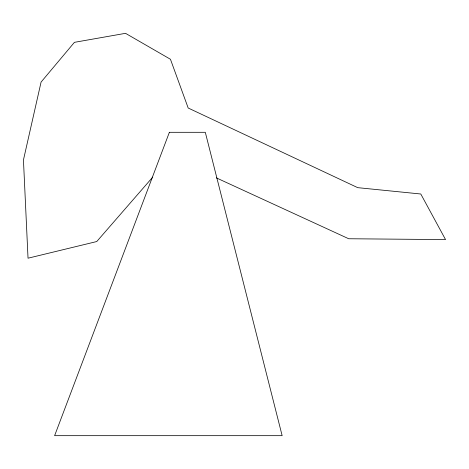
<?xml version="1.0" encoding="UTF-8"?>
<svg xmlns="http://www.w3.org/2000/svg" width="469" height="469" viewBox="0 0 469 469"><rect width="100%" height="100%" fill="white"/><g stroke="black" fill="none" stroke-linecap="round" stroke-linejoin="round"><path stroke-width="0.7" d="M152.742 177.135L96.755 241.541L28.029 258.202L23.45 159.958L41.079 82.075L74.424 42.333L125.516 33.328L170.446 59.264L188.186 108.017L357.718 187.659L420.793 194.002L445.55 239.595L348.707 238.75L216.338 177.874M169.379 132.305L54.615 435.672L282.145 435.672L205.305 132.305L169.379 132.305"/></g></svg>
